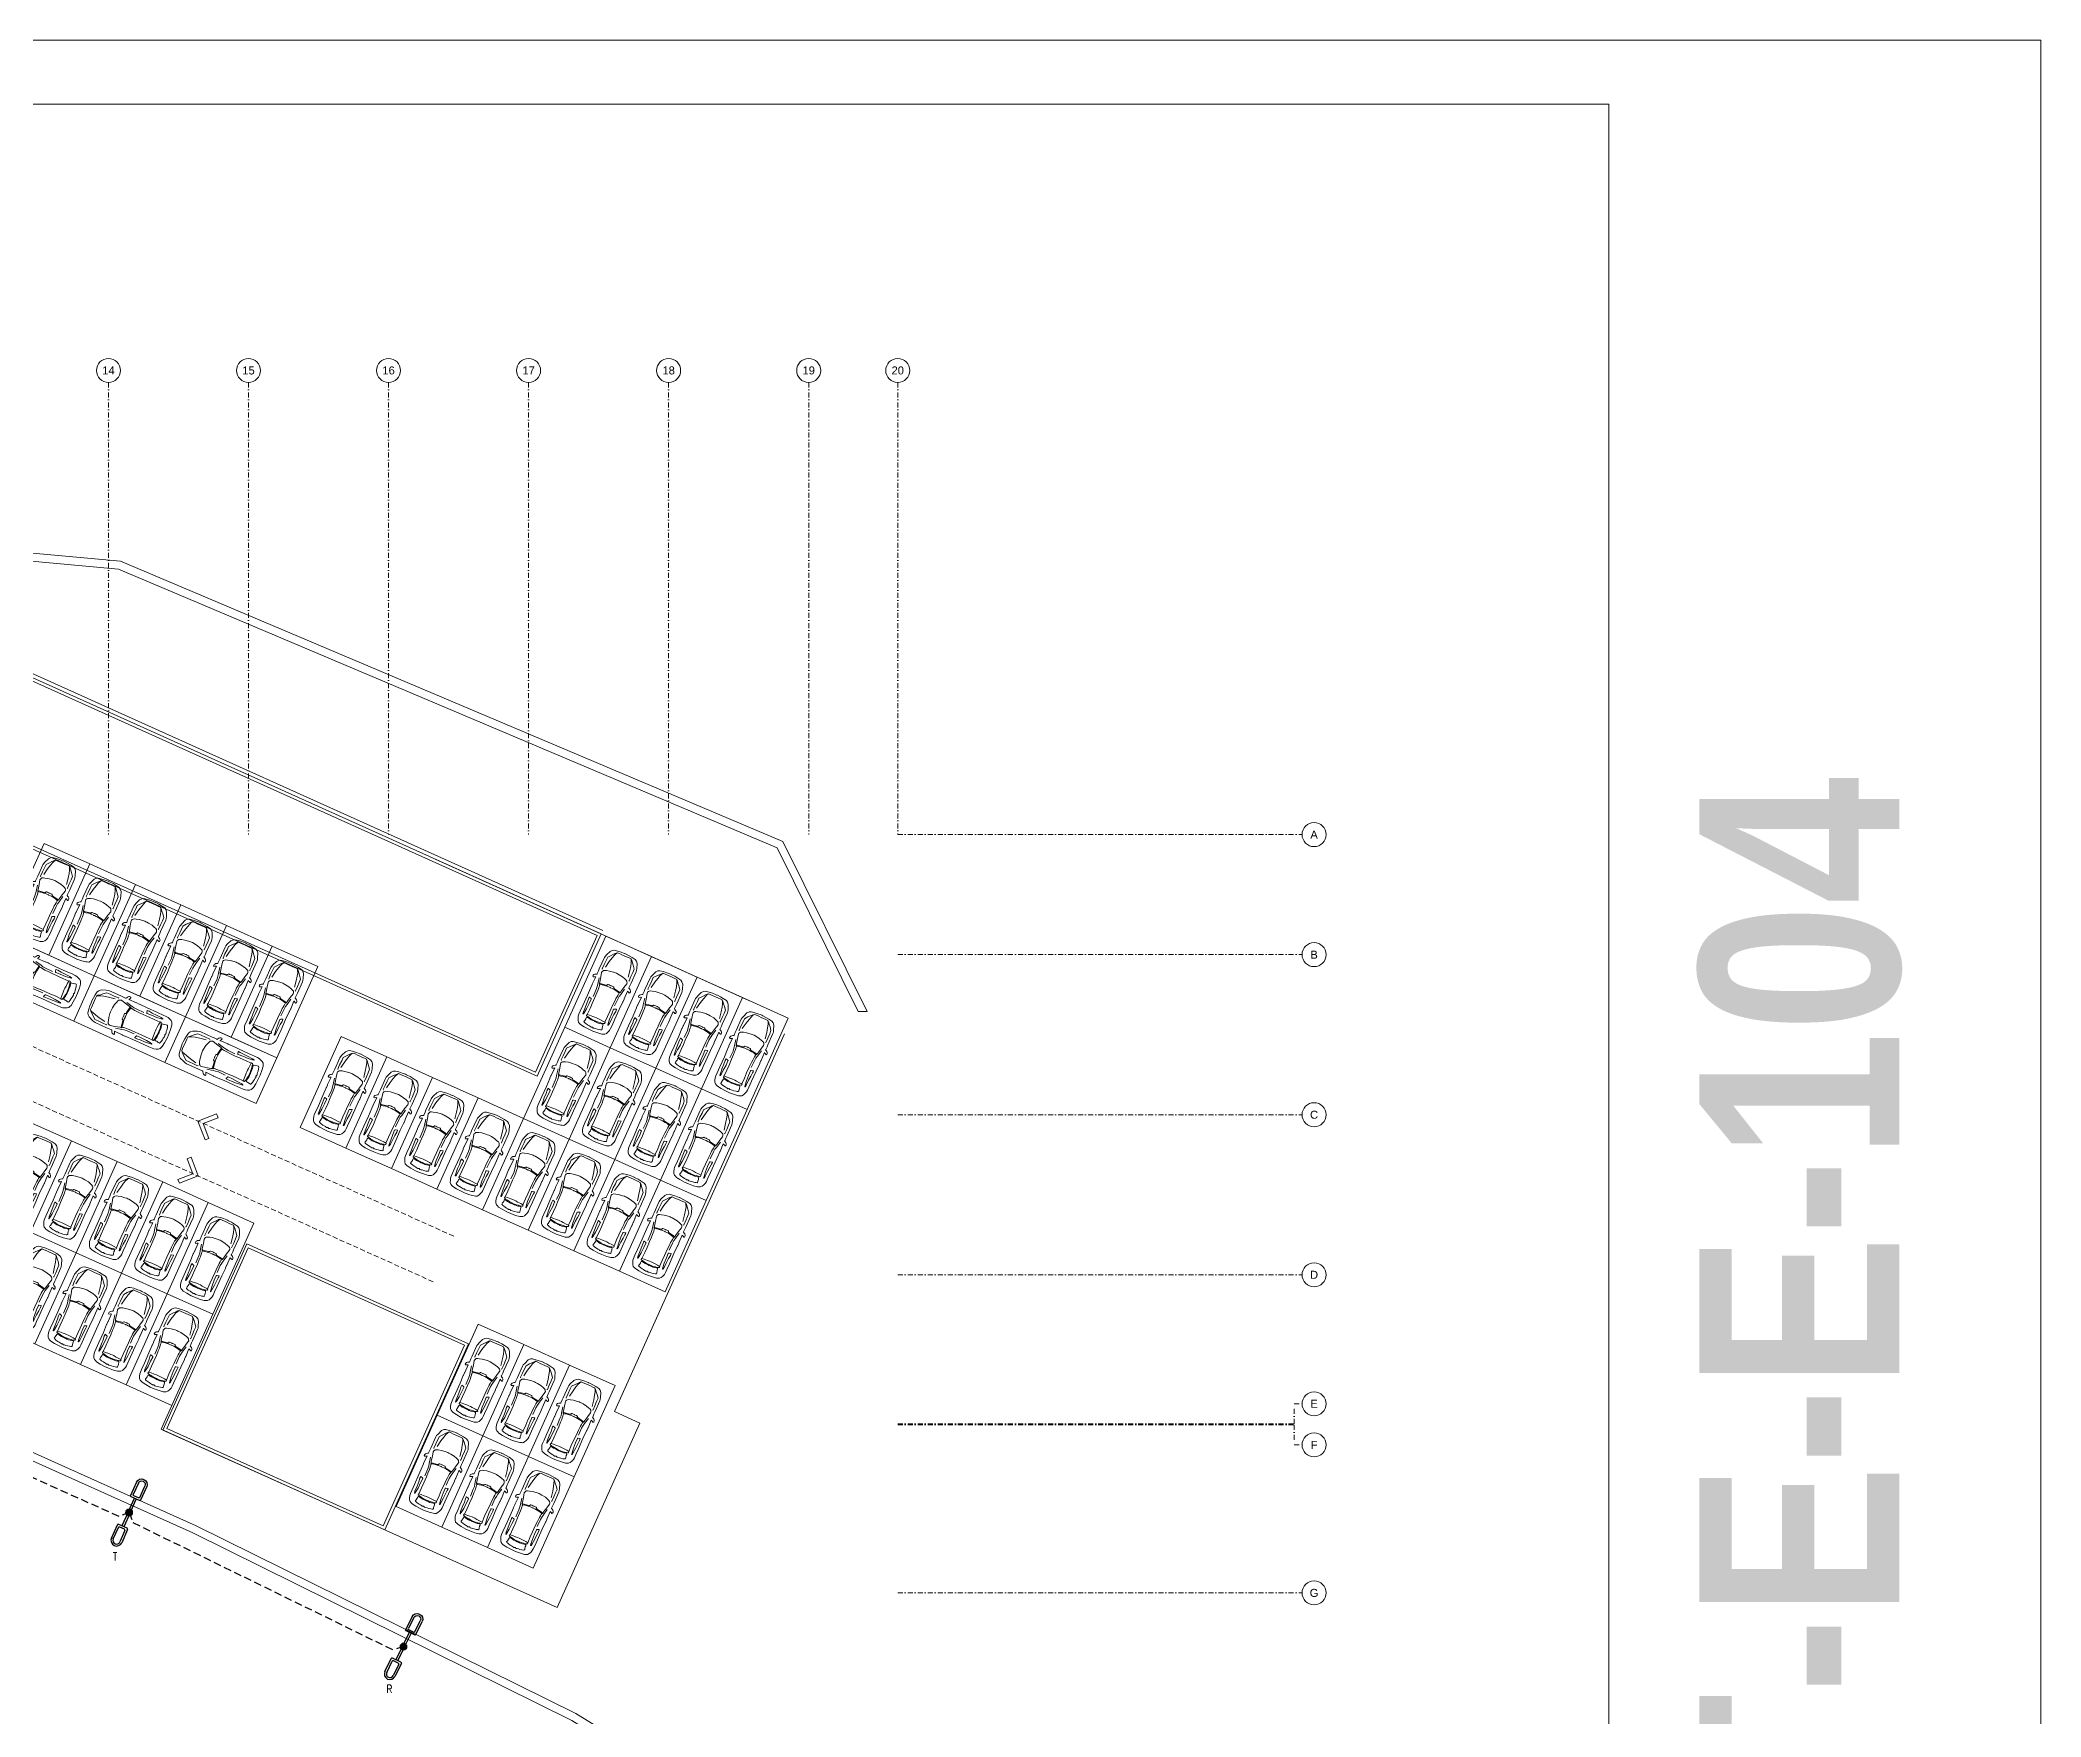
# Model space of a CAD drawing. Header units: metres. Extents: x -13316 to 152404, y -3899 to 30226.
# Drawn here: x 120458 to 130459, y 4540 to 12921 of the extents above; entities that cross this region are included whole.
import ezdxf
from ezdxf.enums import TextEntityAlignment as Align

# ---------------------------------------------------------------- set-up
doc = ezdxf.new("R2010")
doc.units = ezdxf.units.M
doc.header["$LTSCALE"] = 100
doc.header["$MEASUREMENT"] = 0
doc.linetypes.add('DASHDOT2', pattern=[0.5, 0.25, -0.125, 0, -0.125])
doc.linetypes.add('HIDDEN', pattern=[0.375, 0.25, -0.125])
doc.layers.get('0').update_dxf_attribs({"color": 9, "lineweight": 9})
for name, color, linetype, lineweight in [('03', 18, 'Continuous', 9), ('04', 9, 'Continuous', 9), ('06A', 9, 'Continuous', 9), ('06D', 9, 'Continuous', 9), ('21', 9, 'Continuous', 9), ('24', 9, 'DASHDOT2', 9), ('40A', 9, 'Continuous', 9), ('E-KABLO', 7, 'Continuous', 30), ('E-SOKAK AYDINLATMA ARMATÜRÜ', 7, 'Continuous', 30)]:
    doc.layers.add(name, color=color, linetype=linetype, lineweight=lineweight)
doc.styles.add('Arial', font='arial.ttf', dxfattribs={"height": 2.5})
doc.styles.add('E-YAZI', font='txttw.shx')
doc.styles.add('MuuM_TEXT-BOLD', font='ARIALNB.TTF')
doc.linetypes.add('FENCELINE2', pattern='A,0.25,-0.1,[132,ltypeshp.shx,S=0.1,R=0,X=-0.1,Y=0],-0.1,1', length=1.45)

# ---------------------------------------------------------------- blocks, each defined once
blk = doc.blocks.new('ok')
at = {"layer": '06D'}
blk.add_lwpolyline([(73, 68), (0, 0), (68, -73), (83, -60), (28, -1), (87, 53), (73, 68)], dxfattribs=at)
blk = doc.blocks.new('p-araba-10')
for points in [[(-194, -2), (-194, 5), (-193, 22), (-191, 39), (-188, 57), (-183, 66), (-174, 74), (-151, 83), (-141, 86), (-134, 87), (-72, 87), (-61, 87), (-46, 87), (-44, 87), (-42, 91), (-39, 96), (-35, 100), (-31, 102), (-25, 102), (-23, 99), (-26, 93), (-28, 88), (-29, 87), (13, 88), (15, 88), (28, 88), (30, 88), (72, 87), (128, 87), (160, 87), (177, 87), (187, 86), (198, 82), (207, 78), (214, 72), (217, 65), (220, 58), (223, 37), (225, 11), (225, -11), (223, -37), (220, -58), (217, -65), (214, -72), (207, -78), (198, -82), (187, -86), (177, -87), (160, -87), (128, -87), (72, -87), (30, -88), (28, -88), (15, -88), (13, -88), (-29, -87), (-28, -88), (-26, -93), (-23, -99), (-25, -102), (-31, -102), (-35, -100), (-39, -96), (-42, -91), (-44, -87), (-46, -87), (-61, -87), (-72, -87), (-134, -87), (-141, -86), (-151, -83), (-174, -74), (-183, -66), (-188, -57), (-191, -39), (-193, -22), (-194, -5), (-194, 2)], [(-93, -62), (-126, -56), (-149, -51), (-166, -46), (-174, -42), (-183, -37), (-183, -26), (-183, -12), (-183, 0), (-183, 13), (-183, 26), (-183, 37), (-178, 43), (-168, 52), (-158, 61), (-143, 73), (-125, 73), (-102, 74), (-79, 74), (-77, 72)], [(-93, 63), (-126, 57), (-149, 51), (-166, 46), (-174, 43), (-183, 37), (-183, 26), (-183, 13), (-183, 0), (-183, -12), (-183, -26), (-183, -37), (-178, -43), (-168, -51), (-158, -60), (-143, -72), (-125, -73), (-102, -73), (-79, -73), (-77, -72)], [(-8, -57), (-13, -58), (-38, -63), (-60, -69), (-65, -68), (-69, -66), (-73, -64), (-76, -58), (-79, -49), (-83, -35), (-86, -15), (-87, -5), (-87, 0), (-87, 6), (-86, 16), (-83, 36), (-79, 50), (-76, 59), (-73, 64), (-69, 67), (-65, 69), (-60, 69), (-38, 64), (-13, 58), (-8, 57)], [(66, 59), (28, 59), (13, 61), (1, 63), (-31, 70)], [(-3, -53), (-3, -55), (-4, -55), (-8, -57), (-7, -54), (-7, -53), (-12, -23), (-13, -20), (-14, -18), (-18, -16), (-19, -14), (-19, -10), (-19, -3), (-19, 0), (-19, 3), (-19, 10), (-19, 15), (-18, 16), (-14, 18), (-13, 20), (-12, 23), (-7, 53), (-7, 55), (-8, 57), (-4, 56), (-3, 55), (-3, 53)], [(160, 49), (128, 48), (100, 48), (68, 49), (43, 49), (29, 50), (21, 50), (11, 51), (4, 52), (1, 53), (-3, 53), (-3, 50), (-5, 42), (-7, 30), (-9, 12), (-9, 3), (-9, 0), (-9, -2), (-9, -12), (-7, -29), (-5, -41), (-3, -49), (-3, -53), (1, -52), (4, -52), (11, -51), (21, -50), (29, -49), (43, -49), (68, -48), (100, -48), (128, -48), (160, -48)], [(66, -58), (28, -59), (13, -60), (1, -63), (-31, -70)]]:
    blk.add_lwpolyline(points)
for points in [[(159, 66), (166, 67), (167, 69), (166, 70), (156, 71), (129, 73), (106, 74), (88, 75), (78, 75), (77, 74), (80, 64), (81, 62), (83, 62), (107, 62), (136, 64)], [(170, -39), (171, -30), (173, -19), (174, -4), (174, 0), (174, 5), (173, 19), (171, 31), (170, 40), (167, 48), (166, 50), (161, 50), (160, 49), (159, 37), (158, 19), (157, 8), (157, 0), (157, -8), (158, -19), (159, -36), (160, -48), (161, -50), (166, -50), (167, -48)], [(174, -36), (176, -28), (177, -19), (177, -11), (177, -1), (177, 0), (177, 2), (177, 11), (177, 20), (176, 28), (174, 36), (173, 41), (173, 44), (175, 45), (178, 46), (184, 46), (193, 48), (197, 49), (200, 49), (202, 47), (203, 44), (205, 37), (207, 27), (208, 19), (209, 12), (210, 7), (210, 5), (209, 3), (208, 1), (208, 0), (208, -1), (209, -3), (209, -3), (210, -5), (210, -7), (209, -12), (208, -18), (207, -26), (205, -37), (203, -43), (202, -47), (200, -49), (197, -49), (193, -48), (184, -46), (178, -45), (175, -45), (173, -43), (173, -41)], [(159, -66), (166, -67), (167, -68), (166, -69), (156, -71), (129, -72), (106, -73), (88, -75), (78, -75), (77, -74), (80, -64), (81, -62), (83, -61), (107, -62), (136, -63)]]:
    blk.add_lwpolyline(points, close=True)
blk = doc.blocks.new('p-carpark_std')
at = {"layer": '06D'}
blk.add_lwpolyline([(-500, -125), (0, -125), (0, 125), (-500, 125)], close=True, dxfattribs=at)
at = {"layer": '04'}
blk.add_blockref('p-araba-10', (-265, 0), dxfattribs=at)
blk = doc.blocks.new('p-cati')
at = {"layer": '06A'}
for points in [[(-4730, 2330), (-4730, 3030), (-1040, 3030), (-1040, 2250), (-4650, 2250)], [(-4715, 2330), (-4715, 3015), (-1055, 3015), (-1055, 2265), (-4650, 2265)], [(-4650, 2330), (-4650, 1900), (-5630, 1900), (-5630, 2330), (-4650, 2330)]]:
    blk.add_lwpolyline(points, dxfattribs=at)
for points in [[(-4665, 2315), (-4665, 1915), (-5615, 1915), (-5615, 2315)], [(-804, -130), (-2020, -130), (-2020, 890), (-804, 890)], [(-819, -115), (-2005, -115), (-2005, 875), (-819, 875)]]:
    blk.add_lwpolyline(points, close=True, dxfattribs=at)
at = {"layer": '06D', "linetype": 'FENCELINE2'}
blk.add_lwpolyline([(-1040, 3050), (-4750, 3050), (-4750, 2330)], dxfattribs=at)
at = {"layer": '06D'}
for points in [[(-1055, 2265), (-4650, 2265), (-4650, 2330), (-4715, 2330), (-4715, 3015), (-1055, 3015)], [(-4120, 1570), (-4360, 1570), (-4240, 1510)]]:
    blk.add_lwpolyline(points, close=True, dxfattribs=at)
for points in [[(-1950, 3030), (-230, 3030)], [(-4730, 2950), (-4730, 2330)], [(-2030, 0), (-2030, -130), (140, -130), (140, 880), (0, 880), (0, 2950)], [(-3765, 1570), (-4650, 1570), (-4650, 2250)], [(-4240, 1570), (-4240, 2250)]]:
    blk.add_lwpolyline(points, dxfattribs=at)
at = {"layer": '06D', "linetype": 'HIDDEN'}
for points in [[(-4430, 2250), (-4430, 1600, 0.414214), (-3930, 1100), (-1090, 1100)], [(-4180, 2250), (-4180, 1600, 0.414214), (-3930, 1350), (-1090, 1350)]]:
    blk.add_lwpolyline(points, format="xyb", dxfattribs=at)
at = {"layer": '03', "rotation": 2.148638904310908}
blk.add_blockref('ok', (-2494, 1350), dxfattribs=at)
at = {"layer": '03', "xscale": -0.9999999999999992, "rotation": 357.8513610957032}
blk.add_blockref('ok', (-2381, 1100), dxfattribs=at)
at = {"layer": '04'}
for p, xscale, rotation in [((-890, 2530), -0.9999999999999988, 89.999999844767), ((-640, 2530), -0.9999999999999988, 89.999999844767), ((-390, 2530), -0.9999999999999988, 89.999999844767), ((-140, 2530), -0.9999999999999988, 89.999999844767), ((-890, 2030), -0.9999999999999988, 89.999999844767), ((-640, 2030), -0.9999999999999988, 89.999999844767), ((-390, 2030), -0.9999999999999988, 89.999999844767), ((-140, 2030), -0.9999999999999988, 89.999999844767), ((-3640, 1800), -0.9999999999999998, 89.99999984476713), ((-3390, 1800), -0.9999999999999998, 89.99999984476713), ((-3140, 1800), -0.9999999999999998, 89.99999984476713), ((-2890, 1800), -0.9999999999999998, 89.99999984476713), ((-2640, 1800), -0.9999999999999998, 89.99999984476713), ((-2390, 1800), -0.9999999999999998, 89.99999984476713), ((-1890, 1530), -0.9999999999999998, 89.99999984476713), ((-1640, 1530), -0.9999999999999998, 89.99999984476713), ((-1390, 1530), -0.9999999999999998, 89.99999984476713), ((-1140, 1530), -0.9999999999999998, 89.99999984476713), ((-890, 1530), -0.9999999999999988, 89.999999844767), ((-640, 1530), -0.9999999999999988, 89.999999844767), ((-390, 1530), -0.9999999999999988, 89.999999844767), ((-140, 1530), -0.9999999999999988, 89.999999844767), ((-5130, 1775), -0.9999999999999992, 179.9999998624397), ((-3265, 1675), -0.9999999999999992, 179.9999998624397), ((-2765, 1675), -0.9999999999999992, 179.9999998624397), ((-2265, 1675), -0.9999999999999992, 179.9999998624397)]:
    blk.add_blockref('p-carpark_std', p, dxfattribs=dict(at, xscale=xscale, rotation=rotation))
at = {"layer": '04', "rotation": 269.9999998801135}
for p in [(-5655, 500), (-5405, 500), (-5155, 500), (-4905, 500), (-4655, 500), (-4405, 500), (-4155, 500), (-3905, 500), (-3655, 500), (-3405, 500), (-3155, 500), (-2905, 500), (-2655, 500), (-2405, 500), (-2155, 500), (-675, 500), (-425, 500), (-175, 500), (-5655, 0), (-5405, 0), (-5155, 0), (-4905, 0), (-4655, 0), (-4405, 0), (-4155, 0), (-3905, 0), (-3655, 0), (-3405, 0), (-3155, 0), (-2905, 0), (-2655, 0), (-2405, 0), (-2155, 0), (-675, 0), (-425, 0), (-175, 0)]:
    blk.add_blockref('p-carpark_std', p, dxfattribs=at)
blk = doc.blocks.new('0_aks')
at = {"linetype": 'Continuous'}
blk.add_circle((0, 0), 3, dxfattribs=at)
at = {"style": 'Arial'}
blk.add_attdef('AKS', text='', height=2, dxfattribs=at).set_placement((0, 0), align=Align.MIDDLE_CENTER)
blk = doc.blocks.new('p-akslar_yeni')
at = {"layer": '24'}
for points in [[(14895, 2315), (14895, 55)], [(15595, 2315), (15595, 55)], [(16295, 2315), (16295, 55)], [(16995, 2315), (16995, 55)], [(17695, 2315), (17695, 55)], [(18395, 2315), (18395, 55)], [(18840, 2315), (18840, 55)], [(18840, 55), (20861, 55)], [(18840, -545), (20861, -545)], [(18840, -1345), (20861, -1345)], [(18840, -2145), (20861, -2145)], [(20821, -2890), (20821, -2790), (20861, -2790)], [(18840, -2890), (20821, -2890)], [(18840, -2895), (20821, -2895)], [(20821, -2895), (20821, -2995), (20861, -2995)], [(18840, -3735), (20861, -3735)]]:
    blk.add_lwpolyline(points, dxfattribs=at)
at = {"layer": '21', "xscale": 20, "yscale": 20, "zscale": 20}
for p, values in [((14895, 2375), {'AKS': '14'}), ((15595, 2375), {'AKS': '15'}), ((16295, 2375), {'AKS': '16'}), ((16995, 2375), {'AKS': '17'}), ((17695, 2375), {'AKS': '18'}), ((18395, 2375), {'AKS': '19'}), ((18840, 2375), {'AKS': '20'}), ((20921, 55), {'AKS': 'A'}), ((20921, -545), {'AKS': 'B'}), ((20921, -1345), {'AKS': 'C'}), ((20921, -2145), {'AKS': 'D'}), ((20921, -2790), {'AKS': 'E'}), ((20921, -2995), {'AKS': 'F'}), ((20921, -3735), {'AKS': 'G'})]:
    blk.add_blockref('0_aks', p, dxfattribs=at).add_auto_attribs(values)
blk = doc.blocks.new('SOKAK AYDINLATMA ARMATÜRÜ')
at = {"layer": 'E-SOKAK AYDINLATMA ARMATÜRÜ', "color": 4}
for p, q in [((-28, 81), (-28, 153)), ((-18, 91), (-18, 153)), ((18, 153), (18, 91)), ((28, 153), (28, 81)), ((-23, 76), (23, 76)), ((-13, 86), (13, 86)), ((-5, 0), (-5, 76)), ((5, 0), (5, 76))]:
    blk.add_line(p, q, dxfattribs=at)
at = {"layer": 'E-SOKAK AYDINLATMA ARMATÜRÜ', "color": 4, "const_width": 15.7}
blk.add_lwpolyline([(0, -8, 1), (0, 8, 1)], format="xyb", close=True, dxfattribs=at)
at = {"layer": 'E-SOKAK AYDINLATMA ARMATÜRÜ', "color": 4}
blk.add_circle((0, 0), 15.7, dxfattribs=at)
for centre, radius, start, end in [((0, 153), 28, 0, 180), ((0, 153), 18, 0, 180), ((-23, 81), 5, 180, 270), ((-13, 91), 5, 180, 270), ((13, 91), 5, 270, 0), ((23, 81), 5, 270, 0)]:
    blk.add_arc(centre, radius, start, end, dxfattribs=at)

msp = doc.modelspace()

# ---------------------------------------------------------------- linework, layer by layer
at = {"layer": '06D'}
msp.add_lwpolyline([(124592.64, 8066.26), (124547.83, 8066.44), (124142.11, 8883.97), (120849.9, 10277.51), (119414.94, 10408.5), (116901.02, 9681.32), (113465.29, 8841.54, 0.07831022), (113194.88, 8714.23), (110840.23, 7116.02), (110817.75, 7149.11), (113172.42, 8747.33, -0.0785338), (113454.95, 8880.19), (116890.71, 9719.98), (119411.07, 10449.02), (120859.75, 10316.77), (124171.37, 8915.02), (124592.64, 8066.26)], format="xyb", dxfattribs=at)
msp.add_lwpolyline([(118818.77, 6538.09), (121221.69, 5459.8), (123116.71, 4522.6), (124404.16, 3728.61), (124832, 2603.98), (124832, -364.85), (124368.8, -1001.32), (124418.31, -1001.32), (124872, -377.81), (124872, 2611.33), (124436.71, 3755.53), (123136.12, 4557.62), (121238.75, 5495.98), (118833.64, 6575.26)], dxfattribs=at)
at = {"layer": '40A'}
for points in [[(102479.28, 12921.44), (102479.28, -3898.56), (130459.28, -3898.56), (130459.28, 12921.44)], [(128299.52, -3578.56), (128299.52, 12601.44), (102799.28, 12601.44), (102799.28, -3578.56)]]:
    msp.add_lwpolyline(points, close=True, dxfattribs=at)
at = {"layer": 'E-KABLO', "color": 6, "linetype": 'HIDDEN', "ltscale": 1.5}
for p, q in [((119534.3, 6134.52), (120852.88, 5542.82)), ((120903.3, 5561.99), (120852.88, 5542.82)), ((120903.3, 5561.99), (120922.51, 5511.57)), ((120922.51, 5511.57), (122223.72, 4874.59)), ((122274.83, 4891.85), (122223.72, 4874.59))]:
    msp.add_line(p, q, dxfattribs=at)

# ---------------------------------------------------------------- block references
at = {"rotation": 335.7671396211651}
msp.add_blockref('p-cati', (122967.68, 5263.46), dxfattribs=at)
at = {"layer": '24'}
msp.add_blockref('p-akslar_yeni', (105905, 8895), dxfattribs=at)
at = {"layer": 'E-KABLO', "color": 6, "xscale": -1}
for p, rotation in [((120903.3, 5561.99), 335.8321936963741), ((122274.83, 4891.85), 333.6848948967309)]:
    msp.add_blockref('SOKAK AYDINLATMA ARMATÜRÜ', p, dxfattribs=dict(at, rotation=rotation))
at = {"layer": 'E-KABLO', "color": 6}
for p, rotation in [((120903.3, 5561.99), 155.8321936963183), ((122274.83, 4891.85), 153.6848948966751)]:
    msp.add_blockref('SOKAK AYDINLATMA ARMATÜRÜ', p, dxfattribs=dict(at, rotation=rotation))

# ---------------------------------------------------------------- texts
at = {"layer": '40A', "style": 'MuuM_TEXT-BOLD'}
msp.add_text('94-KRT-E-E-104', height=1000, rotation=90, dxfattribs=at).set_placement((129751.7, 648.06))
at = {"layer": 'E-KABLO', "color": 3, "linetype": 'Continuous', "style": 'E-YAZI', "width": 0.8}
for s, p in [('T', (120832.81, 5341.68)), ('R', (122203.91, 4679.72))]:
    msp.add_text(s, height=40, dxfattribs=at).set_placement(p, align=Align.MIDDLE_CENTER)

doc.saveas('drawing.dxf')
